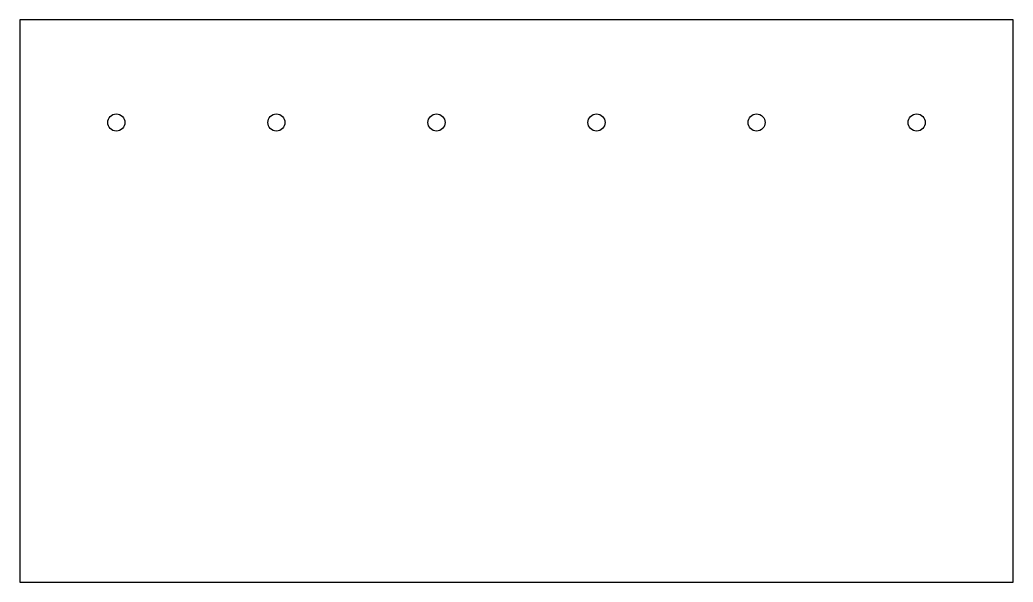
# Model space of a CAD drawing. Header units: millimetres. Extents: x -780 to -296, y -228 to 46.
import ezdxf

# ---------------------------------------------------------------- set-up
doc = ezdxf.new("R2010")
doc.units = ezdxf.units.MM
doc.layers.get('0').update_dxf_attribs({"linetype": 'CONTINUOUS'})

msp = doc.modelspace()

# ---------------------------------------------------------------- linework, layer by layer
msp.add_lwpolyline([(-296.18, 45.76), (-780.18, 45.76), (-780.18, -228.24), (-296.18, -228.24)], close=True)
for centre in [(-733.18, -4.24), (-655.18, -4.24), (-577.18, -4.24), (-499.18, -4.24), (-421.18, -4.24), (-343.18, -4.24)]:
    msp.add_circle(centre, 4.17)

doc.saveas('drawing.dxf')
